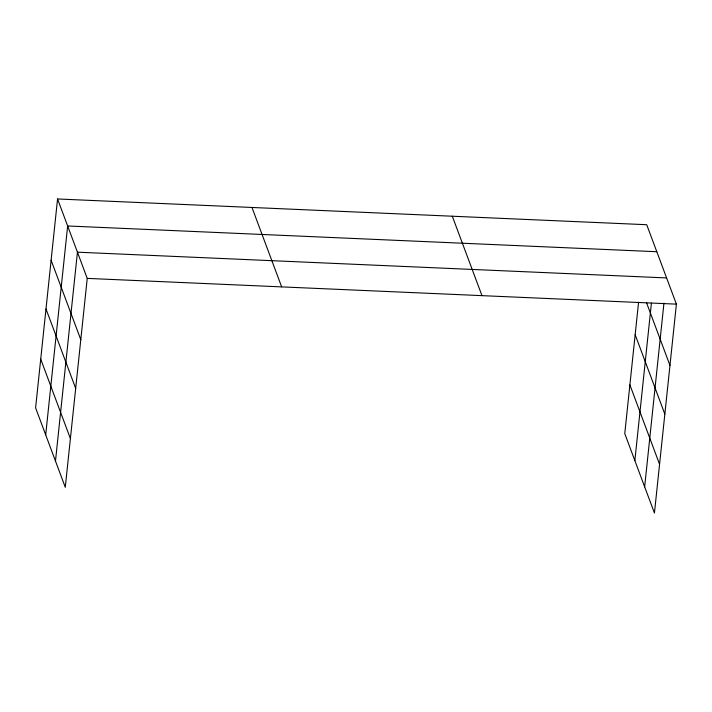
<?xml version="1.0" encoding="UTF-8"?>
<svg xmlns="http://www.w3.org/2000/svg" width="712" height="712" viewBox="0 0 712 712"><rect width="100%" height="100%" fill="white"/><g stroke="black" fill="none" stroke-linecap="round" stroke-linejoin="round"><path stroke-width="1.07" d="M57.556 198.968L35.6 407.86L65.281 487.284L87.238 278.392L57.556 198.968L646.718 224.716L676.4 304.14L654.444 513.032L624.762 433.608L638.575 302.226M45.693 434.863L67.649 225.971L656.811 251.719M55.483 461.073L77.439 252.182L666.61 277.929M634.855 460.611L651.409 303.143M644.654 486.821L663.958 303.089M87.238 278.392L676.4 304.14M646.496 302.6L669.956 365.407M635.166 334.702L664.839 414.126M629.889 384.889L659.561 464.313M452.298 216.217L481.979 295.64M251.977 207.468L281.658 286.892M51.113 260.236L80.794 339.66M45.995 308.955L75.677 388.369M40.718 359.142L70.399 438.565"/></g></svg>
